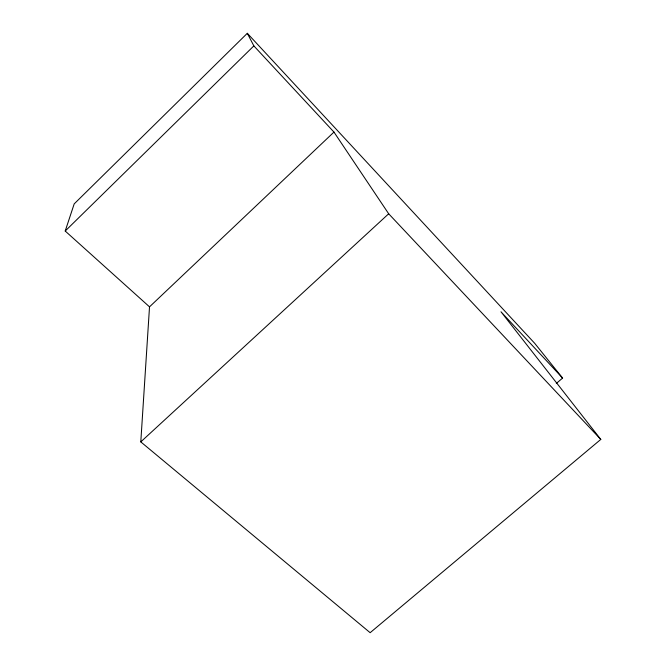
<?xml version="1.0" encoding="UTF-8"?>
<svg xmlns="http://www.w3.org/2000/svg" width="666" height="666" viewBox="0 0 666 666"><rect width="100%" height="100%" fill="white"/><g stroke="black" fill="none" stroke-linecap="round" stroke-linejoin="round"><path stroke-width="1" d="M556.293 383.474L562.595 378.072L500.982 311.78L600.79 439.418L370.146 632.7L140.792 441.891L149.517 306.851L333.966 132.084L253.854 45.896L247.311 33.3L74.192 203.888L65.21 231.035L149.517 306.851M65.21 231.035L253.854 45.896M140.792 441.891L388.678 213.778L333.966 132.084M388.678 213.778L600.79 439.418M247.311 33.3L534.706 343.315L562.595 378.072"/></g></svg>
